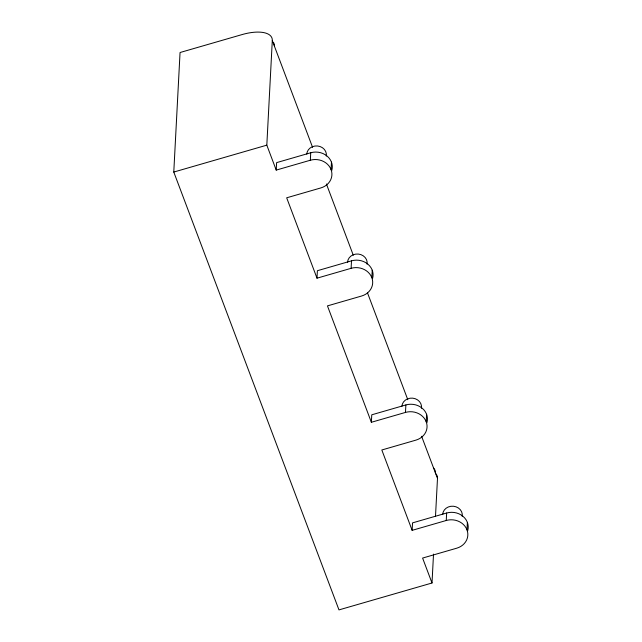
<?xml version="1.0" encoding="UTF-8"?>
<svg xmlns="http://www.w3.org/2000/svg" width="642" height="642" viewBox="0 0 642 642"><rect width="100%" height="100%" fill="white"/><g stroke="black" fill="none" stroke-linecap="round" stroke-linejoin="round"><path stroke-width="0.96" d="M433.519 554.11L432.01 583L338.976 609.9L173.781 172.056L180.049 52.516L242.066 34.58A32.734 13.939 -20.7 0 1 272.296 40.558L312.606 147.395M432.01 583L422.596 558.067L456.711 548.204A16.371 14.557 3 0 0 466.991 529.859A16.371 14.557 3 0 0 446.254 520.485L412.14 530.348L381.821 449.986L415.936 440.123A16.371 14.557 3 0 0 426.208 421.786A16.371 14.557 3 0 0 405.479 412.413L371.365 422.276L327.452 305.889L361.566 296.026A16.371 14.557 3 0 0 371.846 277.689A16.371 14.557 3 0 0 351.11 268.316L317.004 278.179L286.677 197.808L320.791 187.945A16.371 14.557 3 0 0 331.071 169.608A16.371 14.557 3 0 0 310.335 160.235L276.221 170.098L266.815 145.156L272.296 40.558M276.221 170.098L276.614 162.627L310.728 152.764A16.371 14.557 3 0 1 327.107 156.086A16.371 14.557 3 0 1 331.794 170.451M310.335 160.235L310.728 152.764M317.004 278.179L317.389 270.707L351.503 260.845A16.371 14.557 3 0 1 367.882 264.159A16.371 14.557 3 0 1 372.569 278.524M331.071 169.608L331.465 162.137M351.11 268.316L351.503 260.845M371.846 277.689L372.24 270.218M371.365 422.276L371.758 414.804L405.872 404.942A16.371 14.557 3 0 1 422.251 408.264A16.371 14.557 3 0 1 426.938 422.629M405.479 412.413L405.872 404.942M412.14 530.348L412.533 522.877L446.647 513.014A16.371 14.557 3 0 1 463.026 516.337A16.371 14.557 3 0 1 467.713 530.701M426.208 421.786L426.601 414.315M435.501 516.256L437.491 478.402L421.593 436.279M446.254 520.485L446.647 513.014M466.991 529.859L467.376 522.387M173.781 172.056L266.815 145.156M326.409 183.981L353.301 255.259M367.457 292.776L407.798 399.701M347.555 262.185A9.823 8.731 3 0 1 358.356 254.063A9.823 8.731 3 0 1 367.063 264.175M306.78 154.104A9.823 8.731 3 0 1 317.581 145.983A9.823 8.731 3 0 1 326.288 156.094M435.597 473.531A32.734 13.939 -20.7 0 1 437.491 478.402M273.404 42.34A32.734 13.939 -20.7 0 1 274.391 46.104M433.511 467.994A32.734 13.939 -20.7 0 1 435.396 472.865M442.691 514.362A9.823 8.731 3 0 1 453.501 506.241A9.823 8.731 3 0 1 462.208 516.353M401.916 406.282A9.823 8.731 3 0 1 412.726 398.16A9.823 8.731 3 0 1 421.425 408.272"/></g></svg>
